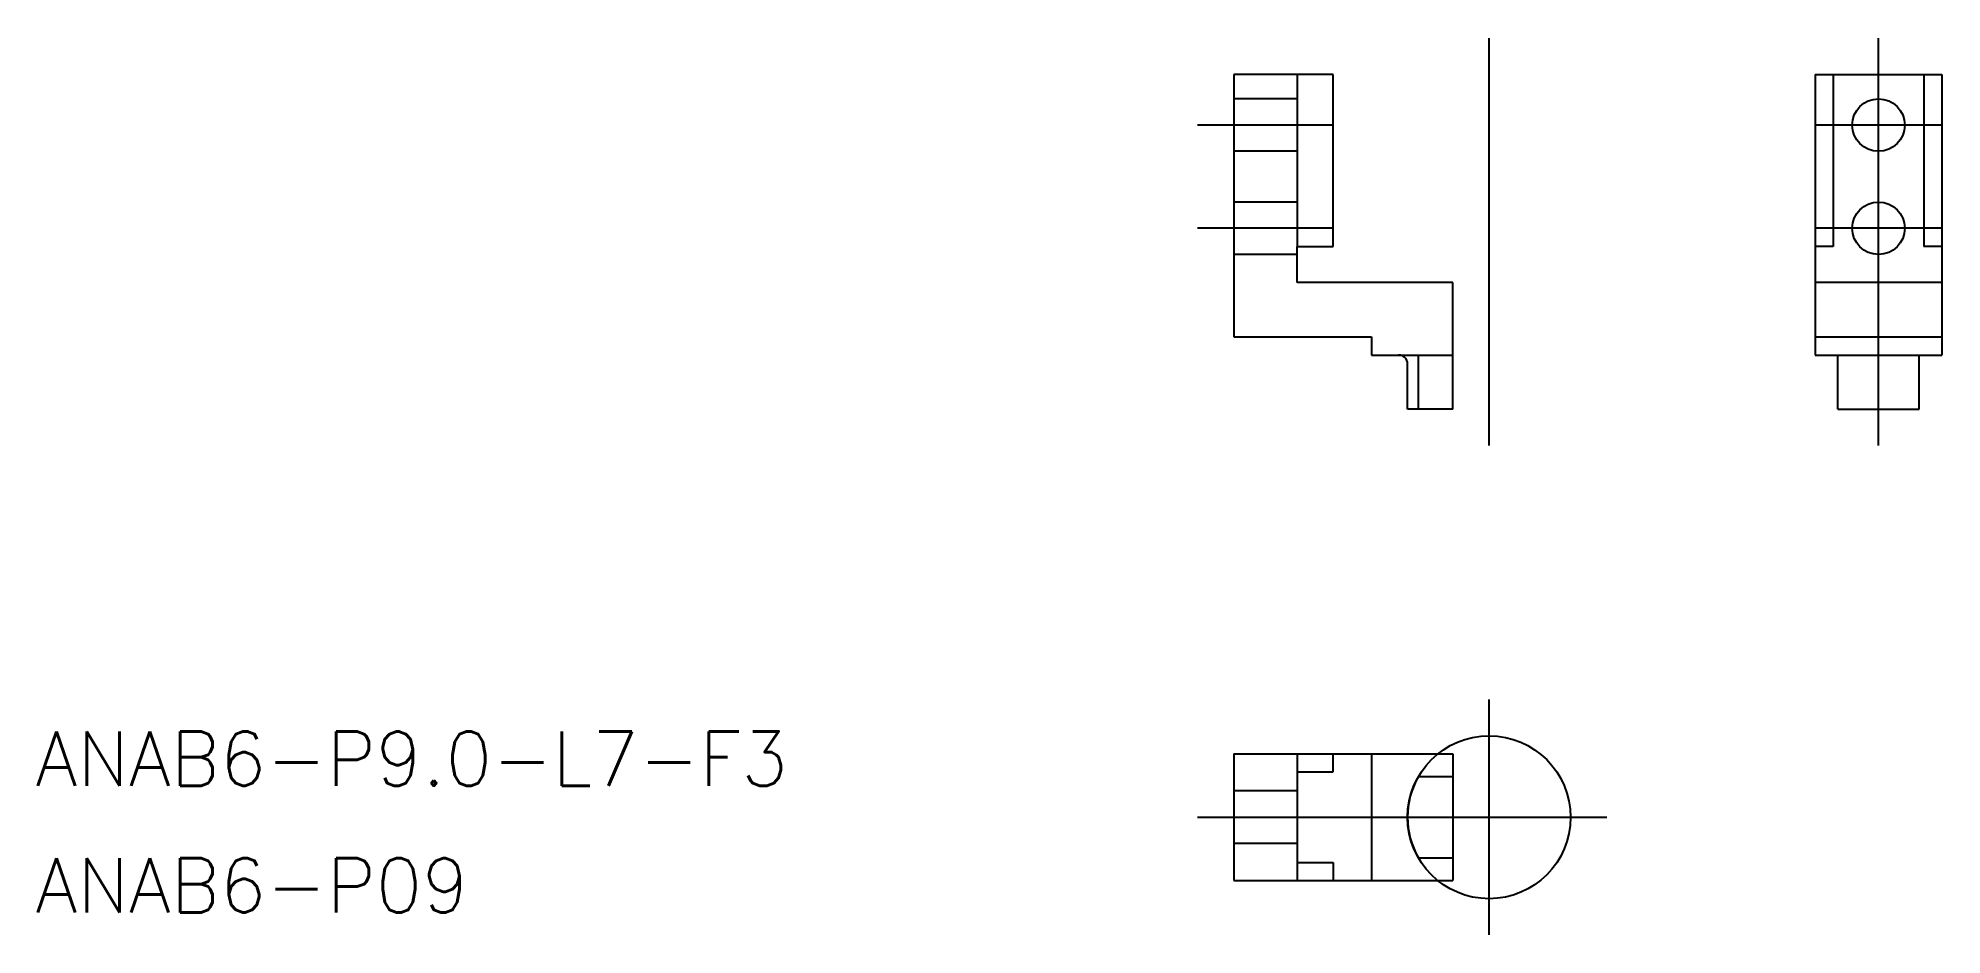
# Model space of a CAD drawing. Extents: x -80 to 25, y -6 to 43.
import ezdxf

# ---------------------------------------------------------------- set-up
doc = ezdxf.new("R2010")
doc.units = 0
for name, pattern in [('CENTER', [50.8, 31.75, -6.35, 6.35, -6.35]), ('DASHED', [19.05, 12.7, -6.35]), ('PHANTOM', [63.5, 31.75, -6.35, 6.35, -6.35, 6.35, -6.35])]:
    doc.linetypes.add(name, pattern=pattern)
doc.layers.get('0').update_dxf_attribs({"linetype": 'CONTINUOUS'})
doc.layers.add('CENTER', color=1, linetype='CONTINUOUS')
doc.styles.get("Standard").update_dxf_attribs({"font": 'txt.shx', "height": 3, "bigfont": 'bigfont.shx'})

msp = doc.modelspace()

# ---------------------------------------------------------------- linework, layer by layer
at = {"color": 7, "linetype": 'CONTINUOUS'}
for p, q in [((-8.6, 41.03), (-14.1, 41.03)), ((-14.1, 41.03), (-14.1, 26.53)), ((-8.6, 31.53), (-8.6, 41.03)), ((18, 41.03), (18, 25.53)), ((18, 41.03), (25, 41.03)), ((19, 41.03), (19, 31.53)), ((24, 41.03), (24, 31.53)), ((25, 41.03), (25, 25.53)), ((-10.6, 31.53), (-8.6, 31.53)), ((-10.6, 29.53), (-10.6, 31.53)), ((19, 31.53), (18, 31.53)), ((25, 31.53), (24, 31.53)), ((-2, 29.53), (-10.6, 29.53)), ((-2, 22.53), (-2, 29.53)), ((25, 29.53), (18, 29.53)), ((-14.1, 26.53), (-6.5, 26.53)), ((-6.5, 26.53), (-6.5, 25.53)), ((-6.5, 25.53), (-2, 25.53)), ((-3.9, 22.53), (-3.9, 25.53)), ((18, 25.53), (19.25, 25.53)), ((19.25, 22.53), (19.25, 25.53)), ((23.75, 22.53), (23.75, 25.53)), ((23.75, 25.53), (25, 25.53)), ((-4.5, 22.53), (-4.5, 25.03)), ((-2, 22.53), (-4.5, 22.53)), ((19.25, 22.53), (23.75, 22.53)), ((-14.1, 3.5), (-14.1, -3.5)), ((-14.1, 3.5), (-2, 3.5)), ((-6.5, 3.5), (-6.5, -3.5)), ((-2, 3.5), (-2, -3.5)), ((-3.9, 2.25), (-2, 2.25)), ((-3.9, -2.25), (-2, -2.25)), ((-14.1, -3.5), (-2, -3.5))]:
    msp.add_line(p, q, dxfattribs=at)
at = {"color": 3, "linetype": 'DASHED'}
for p, q in [((-10.6, 41.03), (-10.6, 31.53)), ((-10.6, 39.68), (-14.1, 39.68)), ((-10.6, 36.78), (-14.1, 36.78)), ((-10.6, 33.98), (-14.1, 33.98)), ((-10.6, 31.08), (-14.1, 31.08)), ((18, 26.53), (25, 26.53)), ((19.25, 25.53), (23.75, 25.53)), ((-10.6, 3.5), (-10.6, -3.5)), ((-8.6, 2.5), (-8.6, 3.5)), ((-10.6, 2.5), (-8.6, 2.5)), ((-10.6, 1.45), (-14.1, 1.45)), ((-10.6, -1.45), (-14.1, -1.45)), ((-10.6, -2.5), (-8.6, -2.5)), ((-8.6, -2.5), (-8.6, -3.5))]:
    msp.add_line(p, q, dxfattribs=at)
at = {"color": 7, "linetype": 'CONTINUOUS'}
for centre in [(21.5, 38.23), (21.5, 32.53)]:
    msp.add_circle(centre, 1.45, dxfattribs=at)
at = {"color": 3, "linetype": 'PHANTOM'}
msp.add_circle((0, 0), 4.5, dxfattribs=at)
at = {"color": 7, "linetype": 'CONTINUOUS'}
for centre, radius, start, end in [((-5, 25.03), 0.5, 0, 90), ((0, 0), 4.5, 150, 210)]:
    msp.add_arc(centre, radius, start, end, dxfattribs=at)
at = {"layer": 'CENTER', "color": 1, "linetype": 'CENTER'}
for p, q in [((0, 20.53), (0, 43.03)), ((21.5, 20.53), (21.5, 43.03)), ((-8.6, 38.23), (-16.1, 38.23)), ((24.95, 38.23), (18.05, 38.23)), ((-8.6, 32.53), (-16.1, 32.53)), ((24.95, 32.53), (18.05, 32.53)), ((0, -6.5), (0, 6.5)), ((-16.1, 0), (6.5, 0))]:
    msp.add_line(p, q, dxfattribs=at)

# ---------------------------------------------------------------- texts
at = {"color": 7, "linetype": 'CONTINUOUS'}
for s, p in [('ANAB6-P9.0-L7-F3', (-80.24, 1.74)), ('ANAB6-P09', (-80.24, -5.26))]:
    msp.add_text(s, height=3, dxfattribs=at).set_placement(p)

doc.saveas('drawing.dxf')
